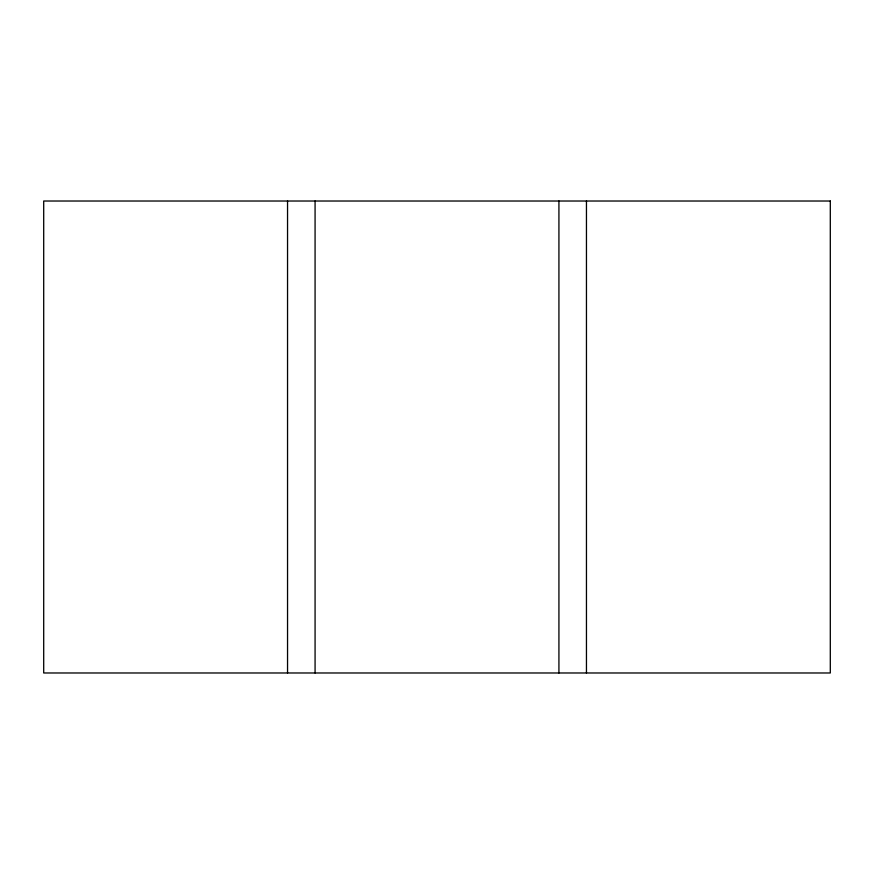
<?xml version="1.0" encoding="UTF-8"?>
<svg xmlns="http://www.w3.org/2000/svg" width="874" height="874" viewBox="0 0 874 874"><rect width="100%" height="100%" fill="white"/><g stroke="black" fill="none" stroke-linecap="round" stroke-linejoin="round"><path stroke-width="1.31" d="M586.454 201.02L586.454 672.98M558.923 201.02L558.923 672.98M315.077 201.02L315.077 672.98M287.546 201.02L287.546 672.98M830.3 201.02L43.7 201.02L43.7 672.98L830.3 672.98L830.3 201.02"/></g></svg>
